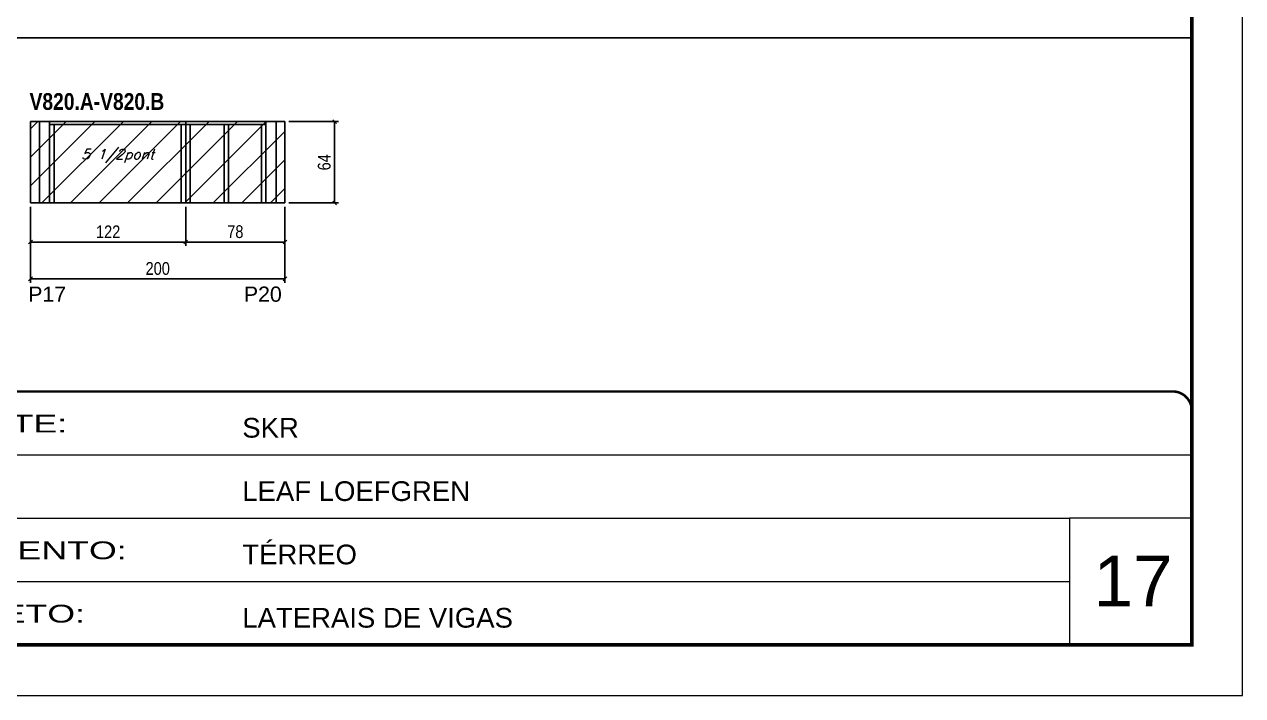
# Model space of a CAD drawing. Extents: x 3309 to 9590, y -2522 to 14608.
# Drawn here: x 3837 to 4794, y 8964 to 9492 of the extents above; entities that cross this region are included whole.
import ezdxf

# ---------------------------------------------------------------- set-up
doc = ezdxf.new("R2010")
doc.units = 0
doc.linetypes.add('CONTINUO', pattern=[0])
doc.linetypes.add('DASHED', pattern=[0.75, 0.5, -0.25])
for name, color, linetype in [('5', 5, 'Continuous'), ('COTA', 241, 'Continuous'), ('NOMENCLATURA', 7, 'Continuous'), ('Painéis', 200, 'Continuous'), ('SARR_2.2x7', 40, 'Continuous'), ('SARR_3.5x7', 81, 'Continuous'), ('texto', 7, 'Continuous')]:
    doc.layers.add(name, color=color, linetype=linetype)
for name, color, linetype, lineweight in [('CARIMBO', 255, 'Continuous', 9), ('Folhas', 255, 'Continuous', 9), ('Hachura', 251, 'Continuous', 9), ('SARRAFO DE PRESSAO', 251, 'DASHED', 9)]:
    doc.layers.add(name, color=color, linetype=linetype, lineweight=lineweight)
doc.styles.add('ARIAL', font='arial.ttf')
doc.styles.add('COTA TECNICA', font='techl___.ttf', dxfattribs={"height": 10})
doc.styles.add('Romans', font='romans.shx')
doc.styles.get("Standard").update_dxf_attribs({"font": 'arial.ttf'})
doc.styles.add('TECNICA', font='techb___.ttf', dxfattribs={"height": 10})
doc.styles.add('Tecnologia', font='')
doc.styles.get('Tecnologia').set_extended_font_data('Forgotten Futurist')
doc.dimstyles.new('PAINEL', dxfattribs={"dimtxt": 10, "dimasz": 3, "dimexe": 3, "dimexo": 3, "dimgap": 3, "dimtad": 1, "dimdec": 1, "dimzin": 12, "dimdsep": 46, "dimtxsty": 'COTA TECNICA', "dimblk1": 'OBLIQUE', "dimblk2": 'OBLIQUE', "dimsah": 1, "dimcen": 0.9, "dimclrd": 4, "dimclre": 4, "dimclrt": 240, "dimadec": 1, "dimazin": 3, "dimtfac": 1, "dimtdec": 1, "dimtmove": 0, "dimatfit": 3, "dimfxl": 1, "dimtolj": 1, "dimtzin": 12, "dimarcsym": 0})

# ---------------------------------------------------------------- blocks, each defined once
blk = doc.blocks.new('9999999999')
at = {"color": 30, "linetype": 'CONTINUO'}
for p, q in [((98564.56, 34379.64), (99583.98, 34379.64)), ((98564.56, 34329.83), (99487.98, 34329.83)), ((99583.98, 34329.83), (99487.98, 34329.83)), ((99487.98, 34329.83), (99487.98, 34230.21)), ((98564.56, 34280.02), (99487.98, 34280.02))]:
    blk.add_line(p, q, dxfattribs=at)
at = {"color": 30, "linetype": 'CONTINUO', "const_width": 2}
blk.add_lwpolyline([(99583.98, 34230.21), (99583.98, 34414.45, 0.414214), (99568.98, 34429.45), (98228.98, 34429.45, 0.414214), (98213.98, 34414.45), (98213.98, 34245.21, 0.414214), (98228.98, 34230.21), (99583.98, 34230.21)], format="xyb", dxfattribs=at)
at = {"layer": 'Folhas'}
blk.add_lwpolyline([(98138.98, 34190.21), (99623.98, 34190.21), (99623.98, 35240.21), (98138.98, 35240.21)], close=True, dxfattribs=at)
at = {"layer": 'Folhas', "color": 30, "const_width": 3}
blk.add_lwpolyline([(98213.98, 34230.21), (99583.98, 34230.21), (99583.98, 35200.21), (98213.98, 35200.21)], close=True, dxfattribs=at)
at = {"color": 7, "linetype": 'Continuous', "ltscale": 5, "style": 'ARIAL'}
for s, height, p in [('SKR', 15.483, (98837.68, 34393.13)), ('LEAF LOEFGREN', 15.4829, (98837.68, 34343.32)), ('TÉRREO', 15.483, (98837.68, 34293.51)), ('LATERAIS DE VIGAS', 15.4829, (98837.68, 34243.7))]:
    blk.add_text(s, height=height, dxfattribs=at).set_placement(p)
at = {"layer": 'Folhas', "color": 7, "style": 'Tecnologia', "width": 1.5}
for s, p in [('CLIENTE:', (98573.65, 34397.17)), ('PAVIMENTO:', (98573.65, 34297.5)), ('PROJETO:', (98573.65, 34247.69))]:
    blk.add_text(s, height=14, dxfattribs=at).set_placement(p)
blk = doc.blocks.new('_Oblique')
at = {"color": 0, "linetype": 'ByBlock', "lineweight": -2}
blk.add_line((-0.5, -0.5), (0.5, 0.5), dxfattribs=at)
blk = doc.blocks.new('*D1895')
at = {"layer": 'COTA', "color": 4, "linetype": 'ByBlock', "lineweight": -2, "transparency": 16777216}
for p, q in [((3963.62, 9348.03), (3963.62, 9317.29)), ((4041.62, 9348.03), (4041.62, 9317.29)), ((4041.62, 9320.29), (3963.62, 9320.29))]:
    blk.add_line(p, q, dxfattribs=at)
at = {"layer": 'Defpoints', "color": 0, "linetype": 'ByBlock', "transparency": 16777216}
for p in [(3963.62, 9351.03), (4041.62, 9351.03), (3963.62, 9320.29)]:
    blk.add_point(p, dxfattribs=at)
at = {"layer": 'COTA', "color": 4, "linetype": 'ByBlock', "lineweight": -2, "transparency": 16777216, "xscale": 3, "yscale": 3, "zscale": 3, "rotation": 180}
blk.add_blockref('_Oblique', (3963.62, 9320.29), dxfattribs=at)
at = {"layer": 'COTA', "color": 4, "linetype": 'ByBlock', "lineweight": -2, "transparency": 16777216, "xscale": 3, "yscale": 3, "zscale": 3}
blk.add_blockref('_Oblique', (4041.62, 9320.29), dxfattribs=at)
at = {"layer": 'COTA', "color": 240, "linetype": 'ByBlock', "transparency": 16777216, "insert": (4002.62, 9328.39), "char_height": 10, "attachment_point": 5, "style": 'COTA TECNICA'}
blk.add_mtext('\\A1;78', dxfattribs=at)
blk = doc.blocks.new('*D1896')
at = {"layer": 'COTA', "color": 4, "linetype": 'ByBlock', "lineweight": -2, "transparency": 16777216}
for p, q in [((3841.62, 9348.03), (3841.62, 9317.29)), ((3963.62, 9348.03), (3963.62, 9317.29)), ((3963.62, 9320.29), (3841.62, 9320.29))]:
    blk.add_line(p, q, dxfattribs=at)
at = {"layer": 'Defpoints', "color": 0, "linetype": 'ByBlock', "transparency": 16777216}
for p in [(3841.62, 9351.03), (3963.62, 9351.03), (3841.62, 9320.29)]:
    blk.add_point(p, dxfattribs=at)
at = {"layer": 'COTA', "color": 4, "linetype": 'ByBlock', "lineweight": -2, "transparency": 16777216, "xscale": 3, "yscale": 3, "zscale": 3, "rotation": 180}
blk.add_blockref('_Oblique', (3841.62, 9320.29), dxfattribs=at)
at = {"layer": 'COTA', "color": 4, "linetype": 'ByBlock', "lineweight": -2, "transparency": 16777216, "xscale": 3, "yscale": 3, "zscale": 3}
blk.add_blockref('_Oblique', (3963.62, 9320.29), dxfattribs=at)
at = {"layer": 'COTA', "color": 240, "linetype": 'ByBlock', "transparency": 16777216, "insert": (3902.62, 9328.35), "char_height": 10, "attachment_point": 5, "style": 'COTA TECNICA'}
blk.add_mtext('\\A1;122', dxfattribs=at)
blk = doc.blocks.new('*D1908')
at = {"layer": 'COTA', "color": 4, "linetype": 'ByBlock', "lineweight": -2, "transparency": 16777216}
for p, q in [((3841.62, 9348.03), (3841.62, 9288.33)), ((4041.62, 9348.03), (4041.62, 9288.33)), ((4041.62, 9291.33), (3841.62, 9291.33))]:
    blk.add_line(p, q, dxfattribs=at)
at = {"layer": 'Defpoints', "color": 0, "linetype": 'ByBlock', "transparency": 16777216}
for p in [(3841.62, 9351.03), (4041.62, 9351.03), (3841.62, 9291.33)]:
    blk.add_point(p, dxfattribs=at)
at = {"layer": 'COTA', "color": 4, "linetype": 'ByBlock', "lineweight": -2, "transparency": 16777216, "xscale": 3, "yscale": 3, "zscale": 3, "rotation": 180}
blk.add_blockref('_Oblique', (3841.62, 9291.33), dxfattribs=at)
at = {"layer": 'COTA', "color": 4, "linetype": 'ByBlock', "lineweight": -2, "transparency": 16777216, "xscale": 3, "yscale": 3, "zscale": 3}
blk.add_blockref('_Oblique', (4041.62, 9291.33), dxfattribs=at)
at = {"layer": 'COTA', "color": 240, "linetype": 'ByBlock', "transparency": 16777216, "insert": (3941.62, 9299.43), "char_height": 10, "attachment_point": 5, "style": 'COTA TECNICA'}
blk.add_mtext('\\A1;200', dxfattribs=at)
blk = doc.blocks.new('*D1909')
at = {"layer": 'COTA', "color": 4, "lineweight": -2, "transparency": 16777216}
for p, q in [((4044.62, 9415.03), (4083.66, 9415.03)), ((4080.66, 9351.03), (4080.66, 9415.03)), ((4044.62, 9351.03), (4083.66, 9351.03))]:
    blk.add_line(p, q, dxfattribs=at)
at = {"layer": 'Defpoints', "color": 0, "transparency": 16777216}
for p in [(4041.62, 9415.03), (4080.66, 9415.03), (4041.62, 9351.03)]:
    blk.add_point(p, dxfattribs=at)
at = {"layer": 'COTA', "color": 4, "lineweight": -2, "transparency": 16777216, "xscale": 3, "yscale": 3, "zscale": 3}
for p, rotation in [((4080.66, 9415.03), 90), ((4080.66, 9351.03), 270)]:
    blk.add_blockref('_Oblique', p, dxfattribs=dict(at, rotation=rotation))
at = {"layer": 'COTA', "color": 240, "transparency": 16777216, "insert": (4072.55, 9383.03), "char_height": 10, "attachment_point": 5, "rotation": 90, "style": 'COTA TECNICA'}
blk.add_mtext('\\A1;64', dxfattribs=at)

msp = doc.modelspace()

# ---------------------------------------------------------------- hatches: boundary and pattern name
at = {"layer": 'Hachura', "linetype": 'ByBlock'}
h = msp.add_hatch(dxfattribs=at)
h.set_pattern_fill('ANSI31', color=256, scale=5)
h.paths.add_polyline_path([(3963.62, 9415.03), (3841.62, 9415.03), (3841.62, 9351.03), (3963.62, 9351.03)])
h.paths.add_polyline_path([(4041.62, 9415.03), (3963.62, 9415.03), (3963.62, 9351.03), (4041.62, 9351.03)])

# ---------------------------------------------------------------- linework, layer by layer
at = {"layer": 'COTA'}
msp.add_line((3384.37, 9481), (4754.37, 9481), dxfattribs=at)
at = {"layer": 'Painéis', "linetype": 'ByBlock'}
for p, q in [((4041.62, 9415.03), (3841.62, 9415.03)), ((3841.62, 9351.03), (3841.62, 9415.03)), ((3963.62, 9351.03), (3963.62, 9415.03)), ((4041.62, 9351.03), (4041.62, 9415.03)), ((4041.62, 9351.03), (3841.62, 9351.03))]:
    msp.add_line(p, q, dxfattribs=at)
at = {"layer": 'SARR_2.2x7', "linetype": 'Continuous'}
for p, q in [((3848.62, 9351.03), (3848.62, 9415.03)), ((4034.62, 9351.03), (4034.62, 9415.03)), ((3963.62, 9412.83), (3856.62, 9412.83)), ((4026.62, 9412.83), (3963.62, 9412.83))]:
    msp.add_line(p, q, dxfattribs=at)
at = {"layer": 'SARR_3.5x7'}
for p, q in [((3856.62, 9415.03), (3856.62, 9351.03)), ((4026.62, 9415.03), (4026.62, 9351.03)), ((3860.12, 9412.83), (3860.12, 9351.03)), ((3960.12, 9412.83), (3960.12, 9351.03)), ((3963.62, 9412.83), (3963.62, 9351.03)), ((3967.12, 9412.83), (3967.12, 9351.03)), ((3993.76, 9412.83), (3993.76, 9351.03)), ((3997.26, 9412.83), (3997.26, 9351.03)), ((4023.12, 9412.83), (4023.12, 9351.03))]:
    msp.add_line(p, q, dxfattribs=at)

# ---------------------------------------------------------------- block references
at = {"layer": 'SARRAFO DE PRESSAO', "color": 6, "linetype": 'ByBlock'}
msp.add_blockref('9999999999', (-94829.61, -25226.65), dxfattribs=at)

# ---------------------------------------------------------------- texts
at = {"layer": '5', "linetype": 'Continuous'}
for s, p in [('P17', (3839.82, 9273.31)), ('P20', (4009.31, 9273.31))]:
    msp.add_text(s, height=12, rotation=0.00004, dxfattribs=at).set_placement(p)
at = {"layer": 'CARIMBO', "style": 'ARIAL'}
msp.add_text('17', height=40, dxfattribs=at).set_placement((4677.23, 9033.7))
at = {"layer": 'NOMENCLATURA', "style": 'TECNICA'}
msp.add_text('V820.A-V820.B', height=13.2, dxfattribs=at).set_placement((3840.9, 9424.22))
at = {"layer": 'texto', "color": 2, "insert": (3910.12, 9388.03), "char_height": 8, "attachment_point": 5, "style": 'Romans'}
msp.add_mtext('{\\Q19;\\C256;5 1/2pont}', dxfattribs=at)

# ---------------------------------------------------------------- dimensions: what is measured, and where the dimension line sits
at = {"layer": 'COTA'}
dim = msp.add_linear_dim(base=(4080.66, 9415.03), p1=(4041.62, 9351.03), p2=(4041.62, 9415.03), angle=90, dimstyle='PAINEL', dxfattribs=at)
dim.commit()
dim.dimension.update_dxf_attribs({"geometry": '*D1909', "text_midpoint": (4072.55, 9383.03)})
at = {"layer": 'COTA', "linetype": 'ByBlock'}
dim = msp.add_linear_dim(base=(3841.62, 9320.29), p1=(3963.62, 9351.03), p2=(3841.62, 9351.03), angle=180, dimstyle='PAINEL', override={"dimtmove": 1}, dxfattribs=at)
dim.commit()
dim.dimension.update_dxf_attribs({"geometry": '*D1896', "text_midpoint": (3902.62, 9328.35)})
for base, p2, picture, middle in [((3841.62, 9291.33), (3841.62, 9351.03), '*D1908', (3941.62, 9299.43)), ((3963.62, 9320.29), (3963.62, 9351.03), '*D1895', (4002.62, 9328.39))]:
    dim = msp.add_linear_dim(base=base, p1=(4041.62, 9351.03), p2=p2, angle=180, dimstyle='PAINEL', dxfattribs=at)
    dim.commit()
    dim.dimension.update_dxf_attribs({"geometry": picture, "text_midpoint": middle})

doc.saveas('drawing.dxf')
